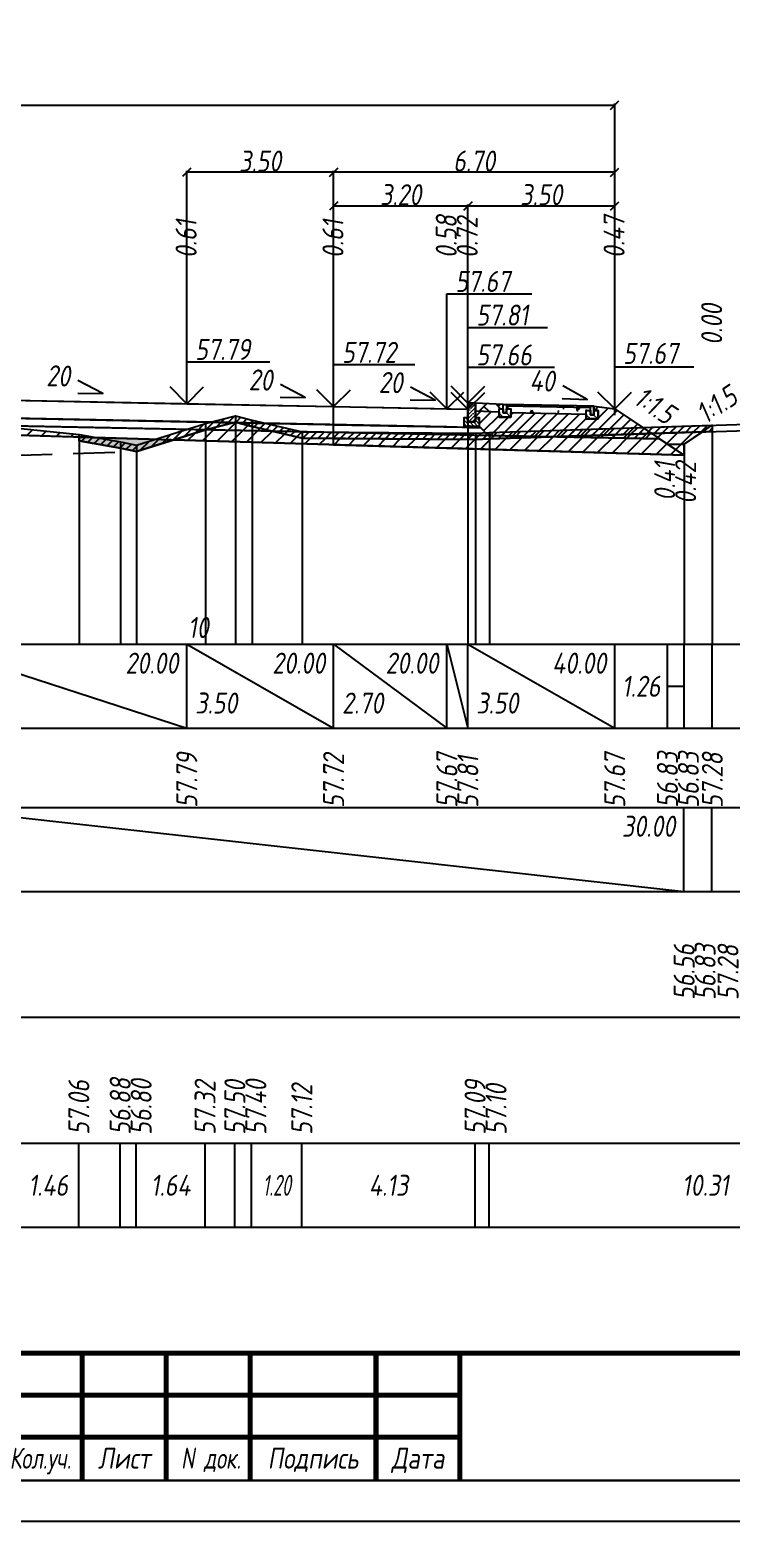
# Model space of a CAD drawing. Extents: x -717 to 1451, y -133302 to 233.
# Drawn here: x 213.7 to 297.3, y -73744.4 to -73566.8 of the extents above; entities that cross this region are included whole.
import ezdxf
from ezdxf.enums import TextEntityAlignment as Align

# ---------------------------------------------------------------- set-up
doc = ezdxf.new("R2010")
doc.units = 0
doc.linetypes.add('штриховая', pattern=[0.75, 0.5, -0.25])
for name, color, linetype in [('Зарамочное оформление', 7, 'Continuous'), ('Интерполированный поперечник', 2, 'Continuous'), ('КОД_399', 252, 'Continuous'), ('Код_510', 7, 'Continuous'), ('Код_514', 1, 'Continuous'), ('Код_516', 1, 'Continuous'), ('Контур_0', 7, 'Continuous'), ('Контур_2660', 7, 'Continuous'), ('Контур_2665', 7, 'Continuous'), ('Контур_400', 7, 'Continuous'), ('Контур_508', 7, 'Continuous'), ('Контур_512', 7, 'Continuous'), ('Контур_513', 7, 'Continuous'), ('Красный поперечник', 1, 'Continuous'), ('Объём_2501', 7, 'Continuous'), ('Объём_2650', 7, 'Continuous'), ('Объём_2660', 7, 'Continuous'), ('Объём_2661', 7, 'Continuous'), ('Объём_2662', 7, 'Continuous'), ('Объём_2663', 7, 'Continuous'), ('Объём_2664', 7, 'Continuous'), ('Объём_2665', 7, 'Continuous'), ('Объём_2666', 7, 'Continuous'), ('Объём_2667', 7, 'Continuous'), ('Объём_2668', 7, 'Continuous'), ('Объём_2669', 7, 'Continuous'), ('Объём_2675', 7, 'Continuous'), ('Откосы', 7, 'Continuous'), ('Отметки покрытия', 7, 'Continuous'), ('Рабочие отметки', 7, 'Continuous'), ('Слои выравнивания', 7, 'Continuous'), ('Таблица', 7, 'Continuous'), ('Уклоны проезжей части', 7, 'Continuous'), ('Черный поперечник', 3, 'Continuous')]:
    doc.layers.add(name, color=color, linetype=linetype)
for name, color, linetype, true_color in [('Контур_2540', 2, 'Continuous', 0xffff00), ('Контур_2562', 3, 'Continuous', 0x00ff00), ('Контур_2570', 7, 'Continuous', 0x80ff00), ('Контур_2736', 4, 'Continuous', 0x00ffff), ('Контур_2737', 4, 'Continuous', 0x00ffff), ('Контур_2738', 4, 'Continuous', 0x00ffff), ('Контур_2739', 4, 'Continuous', 0x00ffff), ('Контур_2741', 4, 'Continuous', 0x00ffff), ('Контур_2742', 4, 'Continuous', 0x00ffff), ('Контур_2743', 4, 'Continuous', 0x00ffff), ('Контур_2744', 7, 'Continuous', 0xa4ffff), ('Контур_2745', 7, 'Continuous', 0xa4ffff), ('Контур_2747', 4, 'Continuous', 0x00ffff), ('Контур_2748', 4, 'Continuous', 0x00ffff), ('Контур_2749', 4, 'Continuous', 0x00ffff), ('Контур_2750', 4, 'Continuous', 0x00ffff), ('Контур_2751', 4, 'Continuous', 0x00ffff), ('Контур_2752', 4, 'Continuous', 0x00ffff), ('Контур_402', 7, 'Continuous', 0xff6464), ('Контур_703', 4, 'Continuous', 0x00ffff), ('Контур_705', 4, 'Continuous', 0x00ffff), ('Контур_707', 4, 'Continuous', 0x00ffff), ('Контур_720', 131, 'Continuous', 0xaaffff), ('Объём_2500', 7, 'Continuous', 0xc0c0c0), ('Объём_2520', 7, 'Continuous', 0x80ffff), ('Объём_2540', 2, 'Continuous', 0xffff00), ('Объём_2562', 3, 'Continuous', 0x00ff00), ('Объём_2563', 7, 'Continuous', 0xff8000), ('Объём_2570', 7, 'Continuous', 0x80ff00), ('Объём_2600', 7, 'Continuous', 0x808000), ('Объём_2746', 2, 'Continuous', 0xffff00)]:
    doc.layers.add(name, color=color, linetype=linetype, true_color=true_color)
doc.styles.get("Standard").update_dxf_attribs({"font": 'txt', "height": 2.5})
doc.styles.add('М', font='romand.shx', dxfattribs={"width": 0.8, "oblique": 10, "height": 2.5})
doc.dimstyles.get("Standard").update_dxf_attribs({"dimtxt": 0.18, "dimasz": 0.18, "dimexe": 0.18, "dimexo": 0.0625, "dimgap": 0.09, "dimtad": 0, "dimtih": 1, "dimtoh": 1, "dimdec": 4, "dimzin": 0, "dimdsep": 46, "dimtxsty": 'Standard', "dimcen": 0.09, "dimadec": 0, "dimazin": 0, "dimtfac": 1, "dimtdec": 4, "dimtofl": 0, "dimtmove": 0, "dimatfit": 3, "dimfxl": 1, "dimtolj": 1, "dimtzin": 0, "dimarcsym": 0})

# ---------------------------------------------------------------- blocks, each defined once
blk = doc.blocks.new('Штамп')
at = {"linetype": 'Continuous'}
blk.add_wipeout([(199.95, -411.25), (384.95, -411.25), (384.95, -426.25), (199.95, -426.25)], dxfattribs=at).dxf.layer = 'Зарамочное оформление'
at = {"layer": 'Зарамочное оформление', "linetype": 'Continuous', "lineweight": -3, "const_width": 0.6, "flags": 128}
for points in [[(199.95, -426.25), (199.95, -411.25), (384.95, -411.25)], [(209.95, -411.25), (209.95, -426.25)], [(219.95, -411.25), (219.95, -426.25)], [(229.95, -411.25), (229.95, -426.25)], [(239.95, -411.25), (239.95, -426.25)], [(254.95, -411.25), (254.95, -426.25)], [(264.95, -411.25), (264.95, -426.25)], [(374.95, -411.25), (374.95, -426.25)], [(199.95, -416.25), (264.95, -416.25)], [(374.95, -418.25), (384.95, -418.25)], [(199.95, -421.25), (264.95, -421.25)]]:
    blk.add_lwpolyline(points, dxfattribs=at)
at = {"linetype": 'Continuous', "insert": (319.95, -419.17), "char_height": 5, "width": 110, "attachment_point": 5, "style": 'М'}
blk.add_mtext('{\\Q10;\\W0.8;43/23-Р-ЗП2-1}', dxfattribs=at)
at = {"layer": 'Зарамочное оформление', "linetype": 'Continuous', "style": 'М', "oblique": 10}
for s, width, p in [('Лист', 0.8, (379.95, -414.66)), ('Изм.', 0.8, (204.95, -423.75)), ('Кол.уч.', 0.7, (214.95, -423.75)), ('Лист', 0.8, (224.95, -423.75)), ('N док.', 0.7, (235.28, -423.75)), ('Подпись', 0.8, (247.45, -423.75)), ('Дата', 0.8, (259.95, -423.75))]:
    blk.add_text(s, height=2.5, dxfattribs=dict(at, width=width)).set_placement(p, align=Align.MIDDLE_CENTER)
blk = doc.blocks.new('шифр')
blk.add_blockref('Штамп', (0, -73373))
blk = doc.blocks.new('_Oblique')
at = {"color": 0, "linetype": 'ByBlock', "lineweight": -2}
blk.add_line((-0.5, -0.5), (0.5, 0.5), dxfattribs=at)
blk = doc.blocks.new('*D3482')
at = {"color": 0, "lineweight": -2, "transparency": 16777216}
for p, q in [((265.9, -73612.02), (265.9, -73587.62)), ((265.9, -73587.8), (283.4, -73587.8)), ((283.4, -73611.97), (283.4, -73587.62))]:
    blk.add_line(p, q, dxfattribs=at)
at = {"layer": 'Defpoints', "color": 0, "transparency": 16777216}
for p in [(283.4, -73587.8), (265.9, -73612.08), (283.4, -73612.03)]:
    blk.add_point(p, dxfattribs=at)
at = {"color": 0, "lineweight": -2, "transparency": 16777216, "rotation": 180}
blk.add_blockref('_Oblique', (265.9, -73587.8), dxfattribs=at)
at = {"color": 0, "lineweight": -2, "transparency": 16777216}
blk.add_blockref('_Oblique', (283.4, -73587.8), dxfattribs=at)
at = {"color": 0, "transparency": 16777216, "insert": (274.65, -73586.46), "char_height": 2.5, "width": 9.5833, "attachment_point": 5, "style": 'М'}
blk.add_mtext('\\A1;3.50', dxfattribs=at)
blk = doc.blocks.new('*D3484')
at = {"color": 0, "lineweight": -2, "transparency": 16777216}
for p, q in [((249.9, -73611.7), (249.9, -73587.62)), ((249.9, -73587.8), (265.9, -73587.8)), ((265.9, -73612.02), (265.9, -73587.62))]:
    blk.add_line(p, q, dxfattribs=at)
at = {"layer": 'Defpoints', "color": 0, "transparency": 16777216}
for p in [(265.9, -73587.8), (249.9, -73611.76), (265.9, -73612.08)]:
    blk.add_point(p, dxfattribs=at)
at = {"color": 0, "lineweight": -2, "transparency": 16777216, "rotation": 180}
blk.add_blockref('_Oblique', (249.9, -73587.8), dxfattribs=at)
at = {"color": 0, "lineweight": -2, "transparency": 16777216}
blk.add_blockref('_Oblique', (265.9, -73587.8), dxfattribs=at)
at = {"color": 0, "transparency": 16777216, "insert": (257.9, -73586.46), "char_height": 2.5, "width": 9.5833, "attachment_point": 5, "style": 'М'}
blk.add_mtext('\\A1;3.20', dxfattribs=at)
blk = doc.blocks.new('*D3486')
at = {"color": 0, "lineweight": -2, "transparency": 16777216}
for p, q in [((232.4, -73611.35), (232.4, -73583.62)), ((249.9, -73583.8), (232.4, -73583.8)), ((249.9, -73611.7), (249.9, -73583.62))]:
    blk.add_line(p, q, dxfattribs=at)
at = {"layer": 'Defpoints', "color": 0, "transparency": 16777216}
for p in [(232.4, -73583.8), (232.4, -73611.41), (249.9, -73611.76)]:
    blk.add_point(p, dxfattribs=at)
at = {"color": 0, "lineweight": -2, "transparency": 16777216, "rotation": 180}
blk.add_blockref('_Oblique', (232.4, -73583.8), dxfattribs=at)
at = {"color": 0, "lineweight": -2, "transparency": 16777216}
blk.add_blockref('_Oblique', (249.9, -73583.8), dxfattribs=at)
at = {"color": 0, "transparency": 16777216, "insert": (241.15, -73582.46), "char_height": 2.5, "width": 9.5833, "attachment_point": 5, "style": 'М'}
blk.add_mtext('\\A1;3.50', dxfattribs=at)
blk = doc.blocks.new('*D3487')
at = {"color": 0, "lineweight": -2, "transparency": 16777216}
for p, q in [((249.9, -73611.7), (249.9, -73583.62)), ((283.4, -73583.8), (249.9, -73583.8)), ((283.4, -73612.72), (283.4, -73583.62))]:
    blk.add_line(p, q, dxfattribs=at)
at = {"layer": 'Defpoints', "color": 0, "transparency": 16777216}
for p in [(249.9, -73583.8), (249.9, -73611.76), (283.4, -73612.78)]:
    blk.add_point(p, dxfattribs=at)
at = {"color": 0, "lineweight": -2, "transparency": 16777216, "rotation": 180}
blk.add_blockref('_Oblique', (249.9, -73583.8), dxfattribs=at)
at = {"color": 0, "lineweight": -2, "transparency": 16777216}
blk.add_blockref('_Oblique', (283.4, -73583.8), dxfattribs=at)
at = {"color": 0, "transparency": 16777216, "insert": (266.65, -73582.46), "char_height": 2.5, "width": 9.5833, "attachment_point": 5, "style": 'М'}
blk.add_mtext('\\A1;6.70', dxfattribs=at)
blk = doc.blocks.new('*D3489')
at = {"color": 0, "lineweight": -2, "transparency": 16777216}
for p, q in [((115.9, -73612.8), (115.9, -73575.62)), ((283.4, -73612.72), (283.4, -73575.62)), ((115.9, -73575.8), (283.4, -73575.8))]:
    blk.add_line(p, q, dxfattribs=at)
at = {"layer": 'Defpoints', "color": 0, "transparency": 16777216}
for p in [(283.4, -73575.8), (115.9, -73612.86), (283.4, -73612.78)]:
    blk.add_point(p, dxfattribs=at)
at = {"color": 0, "lineweight": -2, "transparency": 16777216, "rotation": 180}
blk.add_blockref('_Oblique', (115.9, -73575.8), dxfattribs=at)
at = {"color": 0, "lineweight": -2, "transparency": 16777216}
blk.add_blockref('_Oblique', (283.4, -73575.8), dxfattribs=at)
at = {"color": 0, "transparency": 16777216, "insert": (199.65, -73574.46), "char_height": 2.5, "width": 12.0833, "attachment_point": 5, "style": 'М'}
blk.add_mtext('\\A1;33.50', dxfattribs=at)
blk = doc.blocks.new('БР100.30.18')
at = {"linetype": 'Continuous', "lineweight": 13}
h = blk.add_hatch(dxfattribs=at)
h.set_pattern_fill('ANSI35', scale=5)
h.set_pattern_definition([(45, (-1504.996, -4799.2297), (-0.88388348, 0.88388348), []), (45, (-1504.1121, -4799.2297), (-0.88388348, 0.88388348), [1.5625, -0.3125, 0, -0.3125])])
h.paths.add_polyline_path([(0.3, 3.47), (1.8, 3.47), (1.8, -1.03), (0, -1.03), (0, 1.97)])
h = blk.add_hatch(dxfattribs=at)
h.set_pattern_fill('ANSI35', scale=5, angle=90)
h.set_pattern_definition([(135, (-1504.996, -4800.7297), (-0.88388348, -0.88388348), []), (135, (-1504.996, -4799.8458), (-0.88388348, -0.88388348), [1.5625, -0.3125, 0, -0.3125])])
h.paths.add_polyline_path([(-1, -0.03), (0, -0.03), (0, -1.03), (1.8, -1.03), (1.8, -0.03), (2.8, -0.03), (2.8, -2.03), (-1, -2.03)])
at = {"color": 7, "lineweight": 30}
blk.add_lwpolyline([(1.8, -1.03), (0, -1.03), (0, 1.97), (0.3, 3.47), (1.8, 3.47)], close=True, dxfattribs=at)
at = {"linetype": 'Continuous'}
blk.add_lwpolyline([(0, -0.03), (-1, -0.03), (-1, -2.03), (2.8, -2.03), (2.8, -0.03), (1.8, -0.03)], dxfattribs=at)

msp = doc.modelspace()

# ---------------------------------------------------------------- linework, layer by layer
at = {"flags": 128}
msp.add_lwpolyline([(-30.054, -73744.421), (389.946, -73744.421), (389.946, -73447.421), (-30.054, -73447.421)], close=True, dxfattribs=at)
at = {"const_width": 0.6, "flags": 128}
msp.add_lwpolyline([(-10.054, -73739.421), (384.946, -73739.421), (384.946, -73452.421), (-10.054, -73452.421)], close=True, dxfattribs=at)

# ---------------------------------------------------------------- next in the draw order: block references
msp.add_blockref('шифр', (0, 59.829))

# ---------------------------------------------------------------- next in the draw order: hatches: boundary and pattern name
at = {"linetype": 'Continuous'}
h = msp.add_hatch(dxfattribs=at)
h.set_pattern_fill('AR-HBONE', color=253, scale=0.3)
h.set_pattern_definition([(45, (-29.1692, -79417.305), (0, 1.69705627), [3.6, -1.2]), (135, (-28.3207, -79416.4565), (1e-16, 1.69705627), [3.6, -1.2])])
h.paths.add_polyline_path([(270.524, -73611.456), (270.524, -73612.456), (270.524, -73612.456)])
h.paths.add_polyline_path([(266.803, -73611.307), (270.124, -73611.456), (270.124, -73611.956), (269.624, -73611.956), (269.624, -73612.334), (266.802, -73612.208)])
at = {"linetype": 'Continuous', "lineweight": 13}
h = msp.add_hatch(dxfattribs=at)
h.set_pattern_fill('ANSI35', scale=5, angle=90)
h.set_pattern_definition([(135, (-1597.56, -7883.8275), (-0.883883476, -0.883883476), []), (135, (-1597.56, -7882.9436), (-0.883883476, -0.883883476), [1.5625, -0.3125, 0, -0.3125])])
h.paths.add_polyline_path([(269.624, -73611.956), (270.123, -73611.956), (270.124, -73612.456), (270.524, -73612.456), (270.524, -73611.956), (271.024, -73611.956), (271.024, -73612.956), (269.624, -73612.956)])
at = {"linetype": 'Continuous'}
h = msp.add_hatch(dxfattribs=at)
h.set_pattern_fill('ANSI31', color=256, scale=15, angle=45, style=0)
h.set_pattern_definition([(90, (-1641.6054, -78565.0866), (-1.875, 3e-16), [])])
h.paths.add_polyline_path([(280.519, -73611.662), (270.524, -73611.456), (270.524, -73611.656), (280.519, -73611.854)])
at = {"linetype": 'Continuous', "lineweight": 13}
h = msp.add_hatch(dxfattribs=at)
h.set_pattern_fill('ANSI35', scale=5, angle=90)
h.set_pattern_definition([(135, (-1587.1645, -7884.0336), (-0.883883476, -0.883883476), []), (135, (-1587.1645, -7883.1497), (-0.883883476, -0.883883476), [1.5625, -0.3125, 0, -0.3125])])
h.paths.add_polyline_path([(280.019, -73612.162), (280.519, -73612.162), (280.519, -73612.662), (280.919, -73612.662), (280.919, -73612.162), (281.419, -73612.162), (281.419, -73613.162), (280.019, -73613.162)])
at = {"layer": 'КОД_399'}
h = msp.add_hatch(dxfattribs=at)
h.set_pattern_fill('AR-CONC', scale=0.7, angle=45, style=0)
h.set_pattern_definition([(95, (-1641.6874, -78565.1758), (3.860864, 3.2396496), [0.525, -5.775]), (40, (-1641.6874, -78565.176), (-4.409945, 3.036377), [0.42, -4.62]), (145.45144, (-1641.3657, -78564.906), (-0.549081, 6.2760265), [0.4461813, -4.907995]), (91.1842, (-1642.6774, -78564.186), (6.101854, 4.4632964), [0.7875, -8.6625]), (141.63564, (-1642.169, -78563.814), (-0.1953, 9.447982), [0.669272, -7.361996]), (36.18416, (-1642.677, -78564.186), (-0.1953, 9.447982), [0.63, -6.93]), (66, (-1641.935, -78563.9383), (4.947401, 0.9616773), [0.525, -5.775]), (11, (-1641.935, -78563.9383), (-2.38496, 4.793659), [0.42, -4.62]), (116.45144, (-1641.5226, -78563.858), (2.562441, 5.7553363), [0.4461813, -4.907995]), (82.5, (-1641.6874, -78565.1758), (-1.5875523, 1.7079287), [0, -4.564, 0, -4.69, 0, -4.6375]), (52.5, (-1641.6874, -78565.1758), (-0.6501106, 3.2543661), [0, -2.674, 0, -4.459, 0, -1.7675]), (12.5, (-1642.7912, -78566.2796), (2.7539272, 2.5306453), [0, -1.75, 0, -5.46, 0, -7.245]), (2.5, (-1643.2862, -78566.7745), (2.3911299, 3.3821186), [0, -2.275, 0, -3.626, 0, -5.145])])
h.paths.add_polyline_path([(280.019, -73612.162), (280.519, -73612.162), (280.519, -73611.854), (270.524, -73611.656), (270.524, -73611.956), (271.024, -73611.956), (271.024, -73612.416), (280.019, -73612.594)])
at = {"layer": 'Объём_2563'}
h = msp.add_hatch(dxfattribs=at)
h.set_pattern_fill('ANSI31', color=256, scale=0.3)
h.paths.add_polyline_path([(130.984, -73615.199), (110.567, -73615.607), (115.903, -73612.051), (118.386, -73611.742), (118.386, -73612.242), (117.886, -73612.242), (117.886, -73613.242), (119.286, -73613.242), (119.286, -73612.682), (128.281, -73612.498), (128.281, -73613.036), (129.681, -73613.036), (129.681, -73612.414), (132.503, -73612.288), (132.503, -73613.102), (132.003, -73613.102), (132.004, -73614.102), (133.405, -73614.101), (133.403, -73614.251), (131.903, -73614.281)])
h.paths.add_polyline_path([(268.321, -73615.119), (267.403, -73614.201), (265.903, -73614.171), (265.903, -73614.021), (267.301, -73614.022), (267.302, -73613.022), (266.802, -73613.022), (266.802, -73612.208), (269.624, -73612.334), (269.624, -73612.956), (271.024, -73612.956), (271.024, -73612.417), (280.019, -73612.596), (280.019, -73613.162), (281.419, -73613.162), (281.419, -73612.162), (280.919, -73612.162), (280.919, -73611.662), (283.403, -73611.971), (288.738, -73615.527)])
at = {"layer": 'Объём_2570'}
h = msp.add_hatch(dxfattribs=at)
h.set_pattern_fill('ANSI31', color=256, scale=0.2)
h.paths.add_polyline_path([(126.814, -73616.899), (123.472, -73617.819), (120.365, -73618.905), (113.902, -73620.75), (109.129, -73620.196), (108.274, -73620.007), (105, -73620.069), (105, -73619.319), (108.274, -73619.257), (109.129, -73619.446), (113.902, -73620), (120.365, -73618.155), (123.472, -73617.069), (126.814, -73616.149)])
h.paths.add_polyline_path([(295.036, -73614.675), (268.474, -73615.541), (266.815, -73615.625), (246.168, -73615.465), (240.181, -73614.051), (238.193, -73613.56), (234.631, -73614.467), (226.41, -73617.032), (224.514, -73616.646), (219.594, -73615.757), (219.594, -73615.007), (224.514, -73615.896), (226.41, -73616.282), (234.631, -73613.717), (238.193, -73612.81), (240.181, -73613.301), (246.168, -73614.715), (266.815, -73614.875), (268.474, -73614.791), (295.036, -73613.925)])
at = {"layer": 'Объём_2600'}
h = msp.add_hatch(dxfattribs=at)
h.set_pattern_fill('ANSI31', color=6, scale=0.4)
h.paths.add_polyline_path([(142.762, -73616.552), (126.275, -73617.047), (126.814, -73616.899), (126.814, -73616.149), (131.719, -73615.629), (142.762, -73614.225)])
h.paths.add_polyline_path([(209.187, -73613.988), (212.282, -73614.247), (219.594, -73615.007), (219.594, -73615.324), (201.653, -73614.786), (201.653, -73613.836)])
h.paths.add_polyline_path([(291.685, -73616.159), (291.676, -73616.159), (291.676, -73617.486), (230.807, -73615.66), (234.631, -73614.467), (238.193, -73613.56), (240.181, -73614.051), (246.168, -73615.465), (266.815, -73615.625), (268.474, -73615.541), (293.853, -73614.713)])
h = msp.add_hatch(dxfattribs=at)
h.set_pattern_fill('HONEY', color=5, scale=0.3)
h.paths.add_polyline_path([(123.472, -73617.819), (120.365, -73618.905), (113.902, -73620.75), (109.129, -73620.196), (108.274, -73620.007), (105, -73620.069), (105, -73619.319), (107.566, -73617.608), (126.275, -73617.047)])
h.paths.add_polyline_path([(226.41, -73617.032), (224.514, -73616.646), (219.594, -73615.757), (219.594, -73615.324), (230.807, -73615.66)])

# ---------------------------------------------------------------- next in the draw order: linework, layer by layer
for points in [[(270.124, -73611.456), (266.803, -73611.307), (266.802, -73612.208), (269.624, -73612.334), (269.624, -73611.956), (270.124, -73611.956), (270.124, -73611.456)], [(270.524, -73611.956), (271.024, -73611.956), (271.024, -73612.956), (269.624, -73612.956), (269.624, -73611.956), (270.124, -73611.956), (270.124, -73612.456), (270.524, -73612.456), (270.524, -73611.956)], [(270.124, -73611.456), (270.524, -73611.456), (270.524, -73612.456), (270.124, -73612.456), (270.124, -73611.456)], [(280.919, -73611.662), (270.524, -73611.456)], [(280.519, -73611.854), (270.524, -73611.656)], [(280.919, -73612.162), (281.419, -73612.162), (281.419, -73613.162), (280.019, -73613.162), (280.019, -73612.162), (280.519, -73612.162), (280.519, -73612.662), (280.919, -73612.662), (280.919, -73612.162)], [(280.519, -73611.662), (280.919, -73611.662), (280.919, -73612.662), (280.519, -73612.662), (280.519, -73611.662)]]:
    msp.add_lwpolyline(points)
at = {"layer": 'Интерполированный поперечник', "linetype": 'штриховая', "ltscale": 10, "flags": 128}
msp.add_lwpolyline([(113.902, -73620.75), (226.41, -73617.032)], dxfattribs=at)
at = {"layer": 'Код_510'}
for p, q in [((219.54, -73709.421), (219.54, -73699.421)), ((224.46, -73709.421), (224.46, -73699.421)), ((226.355, -73709.421), (226.355, -73699.421)), ((234.577, -73709.421), (234.577, -73699.421)), ((238.139, -73709.421), (238.139, -73699.421)), ((240.127, -73709.421), (240.127, -73699.421)), ((246.114, -73709.421), (246.114, -73699.421)), ((266.761, -73709.421), (266.761, -73699.421)), ((268.42, -73709.421), (268.42, -73699.421))]:
    msp.add_line(p, q, dxfattribs=at)
at = {"layer": 'Код_514'}
for p, q in [((201.653, -73640), (232.403, -73650)), ((232.403, -73650), (232.403, -73640)), ((232.403, -73640), (249.903, -73650)), ((249.903, -73650), (249.903, -73640)), ((249.903, -73640), (263.403, -73650)), ((263.403, -73650), (263.403, -73640)), ((263.403, -73640), (265.903, -73650)), ((265.903, -73650), (265.903, -73640)), ((265.903, -73650), (265.903, -73640)), ((265.903, -73640), (283.403, -73650)), ((283.403, -73650), (283.403, -73640)), ((289.685, -73650), (289.685, -73640)), ((291.685, -73650), (291.685, -73640)), ((295.036, -73650), (295.036, -73640)), ((289.685, -73645), (291.685, -73645))]:
    msp.add_line(p, q, dxfattribs=at)
at = {"layer": 'Код_516'}
for p, q in [((201.598, -73659.421), (291.622, -73669.421)), ((291.622, -73669.421), (291.622, -73659.421)), ((291.622, -73669.421), (291.622, -73659.421)), ((291.631, -73669.421), (291.631, -73659.421)), ((294.982, -73669.421), (294.982, -73659.421)), ((291.622, -73664.421), (291.631, -73664.421))]:
    msp.add_line(p, q, dxfattribs=at)
at = {"layer": 'Контур_0', "color": 250, "flags": 128}
for points in [[(263.403, -73614.121), (201.653, -73612.886), (201.653, -73610.736), (265.903, -73612.021), (265.903, -73614.171), (263.403, -73614.121), (263.403, -73614.121)], [(232.403, -73613.501), (267.403, -73614.201), (268.321, -73615.119), (201.653, -73613.786), (201.653, -73612.886), (232.403, -73613.501), (232.403, -73613.501)]]:
    msp.add_lwpolyline(points, dxfattribs=at)
at = {"layer": 'Контур_0', "flags": 128}
for points in [[(283.403, -73611.971), (286.739, -73614.195), (286.739, -73614.195), (286.739, -73614.195), (286.739, -73614.195), (286.739, -73614.195), (286.739, -73614.195), (286.739, -73614.195), (286.739, -73614.195), (286.739, -73614.195), (286.739, -73614.195), (286.739, -73614.195), (286.739, -73614.195), (286.739, -73614.195), (286.739, -73614.195), (289.685, -73616.159)], [(283.403, -73611.971), (286.739, -73614.195), (286.739, -73614.195), (286.739, -73614.195), (286.739, -73614.195), (286.739, -73614.195), (286.739, -73614.195), (286.739, -73614.195), (286.739, -73614.195), (286.739, -73614.195), (286.739, -73614.195), (286.739, -73614.195), (286.739, -73614.195), (286.739, -73614.195), (286.739, -73614.195), (289.685, -73616.159), (291.685, -73616.159), (295.036, -73613.925), (295.036, -73613.925), (295.036, -73613.925), (295.036, -73613.925), (295.036, -73613.925), (295.036, -73613.925), (295.036, -73613.925), (295.036, -73613.925), (295.036, -73613.925), (295.036, -73613.925), (295.036, -73613.925), (295.036, -73613.925), (295.036, -73613.925)], [(265.903, -73614.171), (267.403, -73614.201), (268.321, -73615.119), (288.738, -73615.527)]]:
    msp.add_lwpolyline(points, dxfattribs=at)
at = {"layer": 'Контур_2540', "color": 250, "flags": 128}
msp.add_lwpolyline([(288.225, -73617.383), (201.653, -73614.786), (201.653, -73613.786), (288.738, -73615.527), (291.676, -73617.486), (288.225, -73617.383), (288.225, -73617.383)], dxfattribs=at)
at = {"layer": 'Контур_2562', "flags": 128}
msp.add_lwpolyline([(283.403, -73611.971), (283.403, -73611.971), (283.403, -73611.971), (283.403, -73611.971), (283.403, -73611.971)], dxfattribs=at)
at = {"layer": 'Контур_2570', "flags": 128}
msp.add_lwpolyline([(212.282, -73614.247), (219.594, -73615.007), (219.594, -73615.757), (224.514, -73616.646), (226.41, -73617.032), (234.631, -73614.467), (238.193, -73613.56), (240.181, -73614.051), (246.168, -73615.465), (266.815, -73615.625), (268.474, -73615.541), (320.036, -73613.86)], dxfattribs=at)
at = {"layer": 'Контур_2660', "flags": 128}
msp.add_lwpolyline([(201.653, -73614.786), (291.676, -73617.486)], dxfattribs=at)
at = {"layer": 'Контур_2665', "flags": 128}
msp.add_lwpolyline([(283.403, -73611.971), (283.403, -73611.971)], dxfattribs=at)
at = {"layer": 'Контур_2736', "flags": 128}
for points in [[(283.403, -73611.971), (286.739, -73614.195)], [(286.739, -73614.195), (289.685, -73616.159)]]:
    msp.add_lwpolyline(points, dxfattribs=at)
at = {"layer": 'Контур_2737', "flags": 128}
msp.add_lwpolyline([(286.739, -73614.195), (286.739, -73614.195)], dxfattribs=at)
at = {"layer": 'Контур_2738', "flags": 128}
msp.add_lwpolyline([(286.739, -73614.195), (286.739, -73614.195)], dxfattribs=at)
at = {"layer": 'Контур_2739', "flags": 128}
msp.add_lwpolyline([(286.739, -73614.195), (286.739, -73614.195)], dxfattribs=at)
at = {"layer": 'Контур_2741', "flags": 128}
msp.add_lwpolyline([(295.036, -73613.925), (295.036, -73613.925)], dxfattribs=at)
at = {"layer": 'Контур_2742', "flags": 128}
msp.add_lwpolyline([(295.036, -73613.925), (295.036, -73613.925)], dxfattribs=at)
at = {"layer": 'Контур_2743', "flags": 128}
msp.add_lwpolyline([(295.036, -73613.925), (295.036, -73613.925)], dxfattribs=at)
at = {"layer": 'Контур_2744', "flags": 128}
msp.add_lwpolyline([(295.036, -73613.925), (295.036, -73613.925)], dxfattribs=at)
msp.add_lwpolyline([(295.036, -73613.925), (295.036, -73613.925)], dxfattribs=at)
msp.add_lwpolyline([(295.036, -73613.925), (295.036, -73613.925)], dxfattribs=at)
msp.add_lwpolyline([(295.036, -73613.925), (295.036, -73613.925)], dxfattribs=at)
msp.add_lwpolyline([(295.036, -73613.925), (295.036, -73613.925)], dxfattribs=at)
msp.add_lwpolyline([(295.036, -73613.925), (295.036, -73613.925)], dxfattribs=at)
at = {"layer": 'Контур_2745', "flags": 128}
msp.add_lwpolyline([(286.739, -73614.195), (286.739, -73614.195)], dxfattribs=at)
msp.add_lwpolyline([(286.739, -73614.195), (286.739, -73614.195)], dxfattribs=at)
msp.add_lwpolyline([(286.739, -73614.195), (286.739, -73614.195)], dxfattribs=at)
msp.add_lwpolyline([(286.739, -73614.195), (286.739, -73614.195)], dxfattribs=at)
msp.add_lwpolyline([(286.739, -73614.195), (286.739, -73614.195)], dxfattribs=at)
msp.add_lwpolyline([(286.739, -73614.195), (286.739, -73614.195)], dxfattribs=at)
at = {"layer": 'Контур_2747', "flags": 128}
msp.add_lwpolyline([(286.739, -73614.195), (286.739, -73614.195)], dxfattribs=at)
at = {"layer": 'Контур_2748', "flags": 128}
msp.add_lwpolyline([(286.739, -73614.195), (286.739, -73614.195)], dxfattribs=at)
at = {"layer": 'Контур_2749', "flags": 128}
msp.add_lwpolyline([(286.739, -73614.195), (286.739, -73614.195)], dxfattribs=at)
at = {"layer": 'Контур_2750', "flags": 128}
msp.add_lwpolyline([(295.036, -73613.925), (295.036, -73613.925)], dxfattribs=at)
at = {"layer": 'Контур_2751', "flags": 128}
msp.add_lwpolyline([(295.036, -73613.925), (295.036, -73613.925)], dxfattribs=at)
at = {"layer": 'Контур_2752', "flags": 128}
msp.add_lwpolyline([(295.036, -73613.925), (295.036, -73613.925)], dxfattribs=at)
at = {"layer": 'Контур_400', "flags": 128}
msp.add_lwpolyline([(201.653, -73610.736), (232.403, -73611.351), (249.903, -73611.701), (249.903, -73611.701), (249.903, -73611.701), (249.903, -73611.701), (263.403, -73611.971), (263.403, -73611.971), (265.903, -73612.021)], dxfattribs=at)
at = {"layer": 'Контур_402', "flags": 128}
msp.add_lwpolyline([(107.566, -73617.608), (142.762, -73616.552), (142.762, -73614.225), (149.917, -73614.02), (155.716, -73613.905), (155.716, -73613.855), (161.515, -73613.739), (161.515, -73613.689), (177.376, -73613.371), (177.376, -73613.421), (178.73, -73613.394), (178.73, -73613.444), (180.084, -73613.417), (185.014, -73613.501), (201.653, -73613.836), (201.653, -73614.786), (291.676, -73617.486)], dxfattribs=at)
at = {"layer": 'Контур_508', "flags": 128}
msp.add_lwpolyline([(105, -73619.319), (107.566, -73617.608), (142.762, -73616.552), (142.762, -73614.225), (149.917, -73614.02), (155.716, -73613.905), (155.716, -73613.855), (161.515, -73613.739), (161.515, -73613.689), (177.376, -73613.371), (177.376, -73613.421), (178.73, -73613.394), (178.73, -73613.444), (180.084, -73613.417), (185.014, -73613.501), (201.653, -73613.836), (201.653, -73614.786), (291.676, -73617.486), (291.676, -73616.159), (291.685, -73616.159), (295.036, -73613.925)], dxfattribs=at)
at = {"layer": 'Контур_512', "flags": 128}
msp.add_lwpolyline([(201.653, -73614.786), (291.676, -73617.486), (291.676, -73616.159), (291.685, -73616.159), (295.036, -73613.925)], dxfattribs=at)
at = {"layer": 'Контур_513', "flags": 128}
msp.add_lwpolyline([(105, -73619.319), (107.566, -73617.608), (142.762, -73616.552), (142.762, -73614.225), (149.917, -73614.02), (155.716, -73613.905), (155.716, -73613.855), (161.515, -73613.739), (161.515, -73613.689), (177.376, -73613.371), (177.376, -73613.421), (178.73, -73613.394), (178.73, -73613.444), (180.084, -73613.417), (185.014, -73613.501), (201.653, -73613.836), (201.653, -73614.786), (291.676, -73617.486), (291.676, -73616.159), (291.685, -73616.159), (295.036, -73613.925)], dxfattribs=at)
at = {"layer": 'Контур_703', "flags": 128}
msp.add_lwpolyline([(283.403, -73611.971), (286.739, -73614.195)], dxfattribs=at)
at = {"layer": 'Контур_705', "flags": 128}
msp.add_lwpolyline([(286.739, -73614.195), (286.739, -73614.195)], dxfattribs=at)
at = {"layer": 'Контур_707', "flags": 128}
msp.add_lwpolyline([(291.685, -73616.159), (295.036, -73613.925)], dxfattribs=at)
at = {"layer": 'Контур_720', "flags": 128}
msp.add_lwpolyline([(289.685, -73616.159), (291.685, -73616.159)], dxfattribs=at)
at = {"layer": 'Красный поперечник'}
for p, q in [((201.653, -73610.736), (232.403, -73611.351)), ((232.403, -73611.351), (249.903, -73611.701)), ((249.903, -73611.701), (263.403, -73611.971)), ((263.403, -73611.971), (265.903, -73612.021)), ((283.403, -73611.971), (289.685, -73616.159)), ((291.685, -73616.159), (295.036, -73613.925)), ((295.036, -73613.925), (295.036, -73640)), ((289.685, -73616.159), (291.685, -73616.159)), ((291.676, -73616.159), (291.676, -73640)), ((291.685, -73616.159), (291.685, -73640)), ((291.676, -73617.486), (291.676, -73640))]:
    msp.add_line(p, q, dxfattribs=at)
at = {"layer": 'Объём_2500', "color": 250, "flags": 128}
for points in [[(263.403, -73614.121), (201.653, -73612.886), (201.653, -73610.736), (265.903, -73612.021), (265.903, -73614.171), (263.403, -73614.121), (263.403, -73614.121)], [(249.903, -73611.701), (265.903, -73612.021), (265.903, -73614.171), (263.403, -73614.121), (263.403, -73614.121), (263.403, -73614.121), (249.903, -73613.851), (249.903, -73611.701)]]:
    msp.add_lwpolyline(points, dxfattribs=at)
at = {"layer": 'Объём_2501', "flags": 128}
for points in [[(201.653, -73610.736), (232.403, -73611.351), (249.903, -73611.701), (249.903, -73611.701), (249.903, -73611.701), (249.903, -73611.701), (263.403, -73611.971), (263.403, -73611.971), (265.903, -73612.021)], [(249.903, -73611.701), (263.403, -73611.971), (263.403, -73611.971), (265.903, -73612.021)]]:
    msp.add_lwpolyline(points, dxfattribs=at)
at = {"layer": 'Объём_2520', "color": 250, "flags": 128}
for points in [[(232.403, -73613.501), (267.403, -73614.201), (268.321, -73615.119), (201.653, -73613.786), (201.653, -73612.886), (232.403, -73613.501), (232.403, -73613.501)], [(249.903, -73613.851), (267.403, -73614.201), (268.321, -73615.119), (249.903, -73614.751), (249.903, -73613.851)]]:
    msp.add_lwpolyline(points, dxfattribs=at)
at = {"layer": 'Объём_2540', "color": 250, "flags": 128}
msp.add_lwpolyline([(288.225, -73617.383), (201.653, -73614.786), (201.653, -73613.786), (288.738, -73615.527), (291.676, -73617.486), (288.225, -73617.383), (288.225, -73617.383)], dxfattribs=at)
at = {"layer": 'Объём_2540', "flags": 128}
msp.add_lwpolyline([(249.903, -73614.751), (288.738, -73615.527), (291.676, -73617.486), (288.225, -73617.383), (288.225, -73617.383), (288.225, -73617.383), (249.903, -73616.233), (249.903, -73614.751)], dxfattribs=at)
at = {"layer": 'Объём_2562', "flags": 128}
msp.add_lwpolyline([(283.403, -73611.971), (283.403, -73611.971), (283.403, -73611.971), (283.403, -73611.971), (283.403, -73611.971)], dxfattribs=at)
msp.add_lwpolyline([(283.403, -73611.971), (283.403, -73611.971), (283.403, -73611.971), (283.403, -73611.971), (283.403, -73611.971)], dxfattribs=at)
at = {"layer": 'Объём_2563', "flags": 128}
msp.add_lwpolyline([(268.321, -73615.119), (267.403, -73614.201), (265.903, -73614.171), (265.903, -73614.021), (267.301, -73614.022), (267.302, -73613.022), (266.802, -73613.022), (266.802, -73612.208), (269.624, -73612.334), (269.624, -73612.956), (271.024, -73612.956), (271.024, -73612.417), (280.019, -73612.596), (280.019, -73613.162), (281.419, -73613.162), (281.419, -73612.162), (280.919, -73612.162), (280.919, -73611.662), (283.403, -73611.971), (288.738, -73615.527), (268.321, -73615.119), (268.321, -73615.119)], dxfattribs=at)
at = {"layer": 'Объём_2570', "flags": 128}
for points in [[(295.036, -73614.675), (268.474, -73615.541), (266.815, -73615.625), (246.168, -73615.465), (240.181, -73614.051), (238.193, -73613.56), (234.631, -73614.467), (226.41, -73617.032), (224.514, -73616.646), (219.594, -73615.757), (219.594, -73615.007), (224.514, -73615.896), (226.41, -73616.282), (234.631, -73613.717), (238.193, -73612.81), (240.181, -73613.301), (246.168, -73614.715), (266.815, -73614.875), (268.474, -73614.791), (295.036, -73613.925), (295.036, -73614.675), (295.036, -73614.675)], [(249.903, -73614.744), (266.815, -73614.875), (268.474, -73614.791), (295.036, -73613.925), (295.036, -73614.675), (295.036, -73614.675), (295.036, -73614.675), (268.474, -73615.541), (266.815, -73615.625), (249.903, -73615.494), (249.903, -73614.744)]]:
    msp.add_lwpolyline(points, dxfattribs=at)
at = {"layer": 'Объём_2600', "flags": 128}
for points in [[(293.853, -73614.713), (295.036, -73613.925), (295.036, -73614.675), (293.853, -73614.713), (293.853, -73614.713)], [(293.853, -73614.713), (295.036, -73613.925), (295.036, -73614.675), (293.853, -73614.713), (293.853, -73614.713)], [(226.41, -73617.032), (224.514, -73616.646), (219.594, -73615.757), (219.594, -73615.324), (230.807, -73615.66), (226.41, -73617.032), (226.41, -73617.032)]]:
    msp.add_lwpolyline(points, dxfattribs=at)
at = {"layer": 'Объём_2650', "color": 6, "flags": 128}
for points in [[(209.187, -73613.988), (212.282, -73614.247), (219.594, -73615.007), (219.594, -73615.324), (201.653, -73614.786), (201.653, -73613.836), (209.187, -73613.988), (209.187, -73613.988)], [(291.685, -73616.159), (291.676, -73616.159), (291.676, -73617.486), (230.807, -73615.66), (234.631, -73614.467), (238.193, -73613.56), (240.181, -73614.051), (246.168, -73615.465), (266.815, -73615.625), (268.474, -73615.541), (293.853, -73614.713), (291.685, -73616.159), (291.685, -73616.159)]]:
    msp.add_lwpolyline(points, dxfattribs=at)
at = {"layer": 'Объём_2650', "flags": 128}
msp.add_lwpolyline([(249.903, -73615.494), (266.815, -73615.625), (268.474, -73615.541), (293.853, -73614.713), (291.685, -73616.159), (291.685, -73616.159), (291.685, -73616.159), (291.676, -73616.159), (291.676, -73617.486), (249.903, -73616.233), (249.903, -73615.494)], dxfattribs=at)
at = {"layer": 'Объём_2660', "flags": 128}
for points in [[(201.653, -73614.786), (291.676, -73617.486)], [(249.903, -73616.233), (291.676, -73617.486)]]:
    msp.add_lwpolyline(points, dxfattribs=at)
at = {"layer": 'Объём_2661', "flags": 128}
msp.add_lwpolyline([(283.403, -73611.971), (286.739, -73614.195), (289.685, -73616.159)], dxfattribs=at)
msp.add_lwpolyline([(283.403, -73611.971), (286.739, -73614.195), (289.685, -73616.159)], dxfattribs=at)
at = {"layer": 'Объём_2662', "flags": 128}
msp.add_lwpolyline([(291.685, -73616.159), (295.036, -73613.925)], dxfattribs=at)
msp.add_lwpolyline([(291.685, -73616.159), (295.036, -73613.925)], dxfattribs=at)
at = {"layer": 'Объём_2663', "flags": 128}
msp.add_lwpolyline([(289.685, -73616.159), (291.685, -73616.159)], dxfattribs=at)
msp.add_lwpolyline([(289.685, -73616.159), (291.685, -73616.159)], dxfattribs=at)
at = {"layer": 'Объём_2664', "flags": 128}
msp.add_lwpolyline([(289.685, -73616.159), (291.685, -73616.159)], dxfattribs=at)
msp.add_lwpolyline([(289.685, -73616.159), (291.685, -73616.159)], dxfattribs=at)
at = {"layer": 'Объём_2665', "flags": 128}
msp.add_lwpolyline([(283.403, -73611.971), (283.403, -73611.971)], dxfattribs=at)
msp.add_lwpolyline([(283.403, -73611.971), (283.403, -73611.971)], dxfattribs=at)
at = {"layer": 'Объём_2666', "flags": 128}
for points in [[(283.403, -73611.971), (286.739, -73614.195)], [(283.403, -73611.971), (286.739, -73614.195)], [(286.739, -73614.195), (289.685, -73616.159)], [(286.739, -73614.195), (289.685, -73616.159)]]:
    msp.add_lwpolyline(points, dxfattribs=at)
at = {"layer": 'Объём_2667', "flags": 128}
for points in [[(286.739, -73614.195), (286.739, -73614.195)], [(286.739, -73614.195), (286.739, -73614.195)], [(295.036, -73613.925), (295.036, -73613.925)], [(295.036, -73613.925), (295.036, -73613.925)]]:
    msp.add_lwpolyline(points, dxfattribs=at)
at = {"layer": 'Объём_2668', "flags": 128}
for points in [[(286.739, -73614.195), (286.739, -73614.195)], [(286.739, -73614.195), (286.739, -73614.195)], [(295.036, -73613.925), (295.036, -73613.925)], [(295.036, -73613.925), (295.036, -73613.925)]]:
    msp.add_lwpolyline(points, dxfattribs=at)
at = {"layer": 'Объём_2669', "flags": 128}
for points in [[(286.739, -73614.195), (286.739, -73614.195)], [(286.739, -73614.195), (286.739, -73614.195)], [(295.036, -73613.925), (295.036, -73613.925)], [(295.036, -73613.925), (295.036, -73613.925)]]:
    msp.add_lwpolyline(points, dxfattribs=at)
at = {"layer": 'Объём_2675', "flags": 128}
for points in [[(286.739, -73614.195), (286.739, -73614.195)], [(286.739, -73614.195), (286.739, -73614.195)], [(286.739, -73614.195), (286.739, -73614.195)], [(286.739, -73614.195), (286.739, -73614.195)], [(286.739, -73614.195), (286.739, -73614.195)], [(286.739, -73614.195), (286.739, -73614.195)], [(286.739, -73614.195), (286.739, -73614.195)], [(286.739, -73614.195), (286.739, -73614.195)], [(286.739, -73614.195), (286.739, -73614.195)], [(286.739, -73614.195), (286.739, -73614.195)], [(286.739, -73614.195), (286.739, -73614.195)], [(286.739, -73614.195), (286.739, -73614.195)], [(295.036, -73613.925), (295.036, -73613.925)], [(295.036, -73613.925), (295.036, -73613.925)], [(295.036, -73613.925), (295.036, -73613.925)], [(295.036, -73613.925), (295.036, -73613.925)], [(295.036, -73613.925), (295.036, -73613.925)], [(295.036, -73613.925), (295.036, -73613.925)], [(295.036, -73613.925), (295.036, -73613.925)], [(295.036, -73613.925), (295.036, -73613.925)], [(295.036, -73613.925), (295.036, -73613.925)], [(295.036, -73613.925), (295.036, -73613.925)], [(295.036, -73613.925), (295.036, -73613.925)], [(295.036, -73613.925), (295.036, -73613.925)]]:
    msp.add_lwpolyline(points, dxfattribs=at)
at = {"layer": 'Объём_2746', "flags": 128}
for points in [[(212.282, -73614.247), (219.594, -73615.007), (219.594, -73615.324), (209.187, -73615.012), (209.187, -73613.988), (212.282, -73614.247), (212.282, -73614.247)], [(289.685, -73616.159), (291.676, -73616.159), (291.676, -73617.486), (230.807, -73615.66), (234.631, -73614.467), (238.193, -73613.56), (240.181, -73614.051), (246.168, -73615.465), (266.815, -73615.625), (268.474, -73615.541), (287.812, -73614.91), (289.685, -73616.159), (289.685, -73616.159)], [(249.903, -73615.494), (266.815, -73615.625), (268.474, -73615.541), (287.812, -73614.91), (289.685, -73616.159), (289.685, -73616.159), (289.685, -73616.159), (291.676, -73616.159), (291.676, -73617.486), (249.903, -73616.233), (249.903, -73615.494)]]:
    msp.add_lwpolyline(points, dxfattribs=at)
at = {"layer": 'Откосы', "color": 1, "flags": 128}
for points in [[(219.397, -73610.09), (222.396, -73610.15), (219.427, -73608.591)], [(243.522, -73610.573), (246.521, -73610.633), (243.552, -73609.073)], [(259.022, -73610.883), (262.021, -73610.943), (259.052, -73609.383)], [(277.141, -73610.719), (280.138, -73610.839), (277.2, -73609.221)]]:
    msp.add_lwpolyline(points, dxfattribs=at)
at = {"layer": 'Отметки покрытия', "color": 1}
for p, q in [((263.403, -73611.971), (263.403, -73598.271)), ((263.403, -73598.271), (273.51, -73598.271)), ((265.903, -73611.271), (265.903, -73602.271)), ((265.903, -73602.271), (275.402, -73602.271)), ((232.403, -73611.351), (232.403, -73606.351)), ((232.403, -73606.351), (242.305, -73606.351)), ((249.903, -73611.701), (249.903, -73606.701)), ((249.903, -73606.701), (259.593, -73606.701)), ((265.903, -73612.021), (265.903, -73607.021)), ((265.903, -73607.021), (276.231, -73607.021)), ((283.403, -73611.971), (283.403, -73606.971)), ((283.403, -73606.971), (292.844, -73606.971)), ((232.403, -73611.351), (230.403, -73609.351)), ((232.403, -73611.351), (234.403, -73609.351)), ((265.903, -73611.271), (263.903, -73609.271)), ((265.903, -73611.271), (267.903, -73609.271)), ((249.903, -73611.701), (247.903, -73609.701)), ((249.903, -73611.701), (251.903, -73609.701)), ((263.403, -73611.971), (261.403, -73609.971)), ((263.403, -73611.971), (265.403, -73609.971)), ((265.903, -73612.021), (263.903, -73610.021)), ((265.903, -73612.021), (267.903, -73610.021)), ((283.403, -73611.971), (281.403, -73609.971)), ((283.403, -73611.971), (285.403, -73609.971))]:
    msp.add_line(p, q, dxfattribs=at)
at = {"layer": 'Слои выравнивания'}
msp.add_line((265.903, -73612.021), (265.903, -73640), dxfattribs=at)
at = {"layer": 'Таблица'}
for p, q in [((80, -73640), (320.036, -73640)), ((80, -73650), (320.036, -73650)), ((80, -73659.421), (320.036, -73659.421)), ((79.946, -73669.421), (319.982, -73669.421)), ((79.946, -73684.421), (319.982, -73684.421)), ((79.946, -73699.421), (319.982, -73699.421)), ((79.946, -73709.421), (319.982, -73709.421))]:
    msp.add_line(p, q, dxfattribs=at)
at = {"layer": 'Уклоны проезжей части', "color": 1, "flags": 128}
for points in [[(219.397, -73610.09), (222.396, -73610.15), (219.427, -73608.591)], [(243.522, -73610.573), (246.521, -73610.633), (243.552, -73609.073)], [(259.022, -73610.883), (262.021, -73610.943), (259.052, -73609.383)], [(277.141, -73610.719), (280.138, -73610.839), (277.2, -73609.221)]]:
    msp.add_lwpolyline(points, dxfattribs=at)
at = {"layer": 'Черный поперечник', "color": 7}
for p, q in [((238.193, -73612.81), (238.193, -73640)), ((234.631, -73613.717), (234.631, -73640)), ((240.181, -73613.301), (240.181, -73640)), ((246.168, -73614.715), (246.168, -73640)), ((268.474, -73614.791), (268.474, -73640)), ((219.594, -73615.007), (219.594, -73640)), ((224.514, -73615.896), (224.514, -73640)), ((226.41, -73616.282), (226.41, -73640)), ((266.815, -73614.875), (266.815, -73640))]:
    msp.add_line(p, q, dxfattribs=at)
at = {"layer": 'Черный поперечник', "flags": 128}
msp.add_lwpolyline([(212.282, -73614.247), (219.594, -73615.007), (224.514, -73615.896), (226.41, -73616.282), (234.631, -73613.717), (238.193, -73612.81), (240.181, -73613.301), (246.168, -73614.715), (266.815, -73614.875), (268.474, -73614.791), (320.036, -73613.11)], dxfattribs=at)

# ---------------------------------------------------------------- next in the draw order: block references
at = {"lineweight": 18, "xscale": 0.5, "yscale": 0.5, "zscale": 0.5, "rotation": 359.9444632229611}
msp.add_blockref('БР100.30.18', (265.902, -73613.004), dxfattribs=at)

# ---------------------------------------------------------------- next in the draw order: texts
at = {"layer": 'Код_510', "style": 'М', "oblique": 10, "width": 0.8}
for s, p in [('57.06', (219.54, -73698.421)), ('56.88', (224.46, -73698.421)), ('56.80', (226.96, -73698.421)), ('57.32', (234.577, -73698.421)), ('57.50', (238.139, -73698.421)), ('57.40', (240.639, -73698.421)), ('57.12', (246.114, -73698.421)), ('57.09', (266.761, -73698.421)), ('57.10', (269.261, -73698.421))]:
    msp.add_text(s, height=2.5, rotation=90, dxfattribs=at).set_placement(p, align=Align.MIDDLE_LEFT)
at = {"layer": 'Код_510', "style": 'М', "oblique": 10}
for s, width, p in [('1.46', 0.8, (215.884, -73704.421)), ('1.64', 0.8, (230.466, -73704.421)), ('1.20', 0.6, (243.121, -73704.421)), ('4.13', 0.8, (256.438, -73704.421)), ('10.31', 0.8, (294.201, -73704.421))]:
    msp.add_text(s, height=2.5, dxfattribs=dict(at, width=width)).set_placement(p, align=Align.MIDDLE_CENTER)
at = {"layer": 'Код_514', "style": 'М', "oblique": 10, "width": 0.8}
for s, p in [('20.00', (231.403, -73641)), ('20.00', (248.903, -73641)), ('20.00', (262.403, -73641)), ('40.00', (282.403, -73641))]:
    msp.add_text(s, height=2.5, dxfattribs=at).set_placement(p, align=Align.TOP_RIGHT)
msp.add_text('1.26', height=2.5, dxfattribs=at).set_placement((286.544, -73645), align=Align.MIDDLE_CENTER)
for s, p in [('3.50', (233.403, -73649)), ('2.70', (250.903, -73649)), ('3.50', (266.903, -73649))]:
    msp.add_text(s, height=2.5, dxfattribs=at).set_placement(p, align=Align.BOTTOM_LEFT)
for s, p in [('57.79', (232.403, -73659.482)), ('57.72', (249.903, -73659.482)), ('57.67', (263.403, -73659.482)), ('57.81', (265.903, -73659.482)), ('57.67', (283.403, -73659.482)), ('56.83', (289.685, -73659.482)), ('56.83', (292.185, -73659.482)), ('57.28', (295.036, -73659.482))]:
    msp.add_text(s, height=2.5, rotation=90, dxfattribs=at).set_placement(p, align=Align.MIDDLE_LEFT)
at = {"layer": 'Код_516', "style": 'М', "oblique": 10, "width": 0.8}
msp.add_text('30.00', height=2.5, dxfattribs=at).set_placement((290.622, -73660.421), align=Align.TOP_RIGHT)
for s, p in [('56.56', (291.676, -73682.371)), ('56.83', (294.176, -73682.371)), ('57.28', (296.906, -73682.371))]:
    msp.add_text(s, height=2.5, rotation=90, dxfattribs=at).set_placement(p, align=Align.MIDDLE_LEFT)
at = {"layer": 'Откосы', "color": 1, "style": 'М', "oblique": 10, "width": 0.8}
for s, rotation, p in [('20', 358.85423, (217.048, -73610.043)), ('20', 358.85423, (241.173, -73610.526)), ('20', 358.85423, (256.673, -73610.836)), ('40', 357.70938, (274.692, -73610.622)), ('1:1.5', 33.69007, (296.684, -73613.117)), ('1:1.5', 326.30994, (287.098, -73613.233))]:
    msp.add_text(s, height=2.5, rotation=rotation, dxfattribs=at).set_placement(p, align=Align.BOTTOM_CENTER)
at = {"layer": 'Отметки покрытия', "color": 1, "style": 'М', "oblique": 10, "width": 0.8}
for s, p in [('57.67', (264.403, -73598.797)), ('57.81', (266.903, -73602.797)), ('57.79', (233.403, -73606.889)), ('57.72', (250.903, -73607.239)), ('57.67', (284.403, -73607.363)), ('57.66', (266.903, -73607.547))]:
    msp.add_text(s, height=2.5, dxfattribs=at).set_placement(p, align=Align.BOTTOM_LEFT)
at = {"layer": 'Рабочие отметки', "color": 1, "style": 'М', "oblique": 10, "width": 0.8}
for s, p in [('0.61', (232.324, -73594.021)), ('0.61', (249.824, -73594.021)), ('0.58', (263.324, -73594.021)), ('0.72', (265.824, -73594.021)), ('0.47', (283.324, -73594.021)), ('0.00', (294.958, -73604.356))]:
    msp.add_text(s, height=2.5, rotation=90, dxfattribs=at).set_placement(p, align=Align.MIDDLE_LEFT)
for s, p in [('0.41', (289.357, -73618.25)), ('0.42', (291.857, -73618.25))]:
    msp.add_text(s, height=2.5, rotation=90, dxfattribs=at).set_placement(p, align=Align.MIDDLE_RIGHT)
at = {"layer": 'Слои выравнивания', "style": 'М', "oblique": 10, "width": 0.8}
msp.add_text('10', height=2.5, dxfattribs=at).set_placement((233.778, -73640), align=Align.BOTTOM_CENTER)
at = {"layer": 'Уклоны проезжей части', "color": 1, "style": 'М', "oblique": 10, "width": 0.8}
for s, rotation, p in [('20', 358.85423, (217.048, -73610.043)), ('20', 358.85423, (241.173, -73610.526)), ('20', 358.85423, (256.673, -73610.836)), ('40', 357.70938, (274.692, -73610.622)), ('1:1.5', 33.69007, (296.684, -73613.117)), ('1:1.5', 326.30994, (287.098, -73613.233))]:
    msp.add_text(s, height=2.5, rotation=rotation, dxfattribs=at).set_placement(p, align=Align.BOTTOM_CENTER)

# ---------------------------------------------------------------- next in the draw order: dimensions: what is measured, and where the dimension line sits
at = {"color": 5}
for base, p1, p2, picture, middle in [((283.403, -73575.798), (115.903, -73612.863), (283.403, -73612.783), '*D3489', (199.653, -73574.458)), ((265.903, -73587.798), (249.903, -73611.763), (265.903, -73612.083), '*D3484', (257.903, -73586.458)), ((283.403, -73587.798), (265.903, -73612.083), (283.403, -73612.033), '*D3482', (274.653, -73586.458))]:
    dim = msp.add_linear_dim(base=base, p1=p1, p2=p2, angle=180, dimstyle='Standard', override={"dimtxt": 2.5, "dimasz": 1, "dimtad": 1, "dimdec": 2, "dimlfac": 0.2, "dimtxsty": 'М', "dimblk1": 'Oblique', "dimblk2": 'Oblique', "dimsah": 1}, dxfattribs=at)
    dim.commit()
    dim.dimension.update_dxf_attribs({"geometry": picture, "text_midpoint": middle})
for base, p1, p2, picture, middle in [((232.403, -73583.798), (249.903, -73611.763), (232.403, -73611.413), '*D3486', (241.153, -73582.458)), ((249.903, -73583.798), (283.403, -73612.783), (249.903, -73611.763), '*D3487', (266.653, -73582.458))]:
    dim = msp.add_linear_dim(base=base, p1=p1, p2=p2, dimstyle='Standard', override={"dimtxt": 2.5, "dimasz": 1, "dimtad": 1, "dimdec": 2, "dimlfac": 0.2, "dimtxsty": 'М', "dimblk1": 'Oblique', "dimblk2": 'Oblique', "dimsah": 1}, dxfattribs=at)
    dim.commit()
    dim.dimension.update_dxf_attribs({"geometry": picture, "text_midpoint": middle})

doc.saveas('drawing.dxf')
